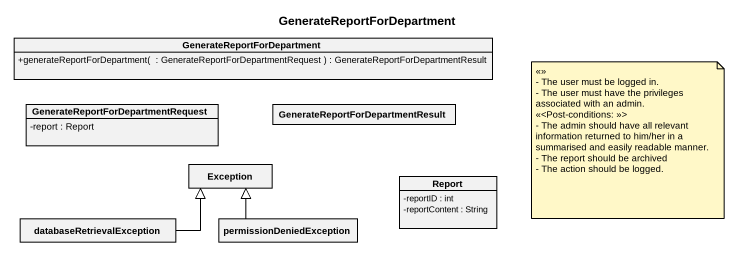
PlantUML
@startuml
title GenerateReportForDepartment
hide circle
hide empty members
skinparam classAttributeIconSize 0
class GenerateReportForDepartment {
  +generateReportForDepartment(  : GenerateReportForDepartmentRequest ) : GenerateReportForDepartmentResult
}
class "GenerateReportForDepartmentRequest" as GenerateReportForDepartmentR {
  -report : Report
}
class "GenerateReportForDepartmentResult" as GenerateReportForDepartmentR_2
class "Exception" as Exception_
class Report {
  -reportID : int
  -reportContent : String
}
class databaseRetrievalException
class permissionDeniedException
databaseRetrievalException -right-|> Exception_
permissionDeniedException -up-|> Exception_
note as N1
  <<>>
  - The user must be logged in.
  - The user must have the privileges associated with an admin.
  <<<Post-conditions: >>>
  - The admin should have all relevant information returned to him/her in a summarised and easily readable manner.
  - The report should be archived
  - The action should be logged.
end note
@enduml
